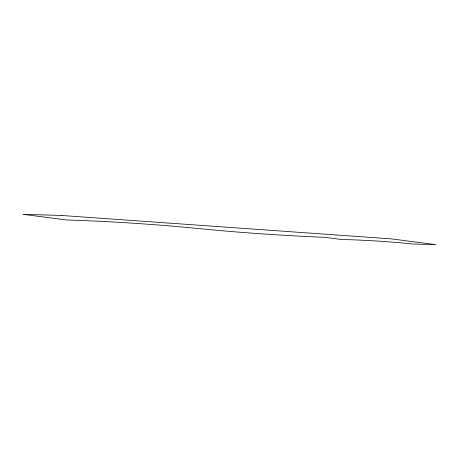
<?xml version="1.0" encoding="UTF-8"?>
<svg xmlns="http://www.w3.org/2000/svg" width="459" height="459" viewBox="0 0 459 459"><rect width="100%" height="100%" fill="white"/><g stroke="black" fill="none" stroke-linecap="round" stroke-linejoin="round"><path stroke-width="0.69" d="M61.334 215.455L22.95 214.324L66.446 219.976A102.604 4.831 3.6 0 1 183.571 227.153L213.808 229.982A115.892 5.462 3.6 0 0 324.915 237.349L341.536 239.512A50.238 2.364 3.6 0 1 412.434 243.981L436.05 244.676L391.739 238.915L61.334 215.455"/></g></svg>
